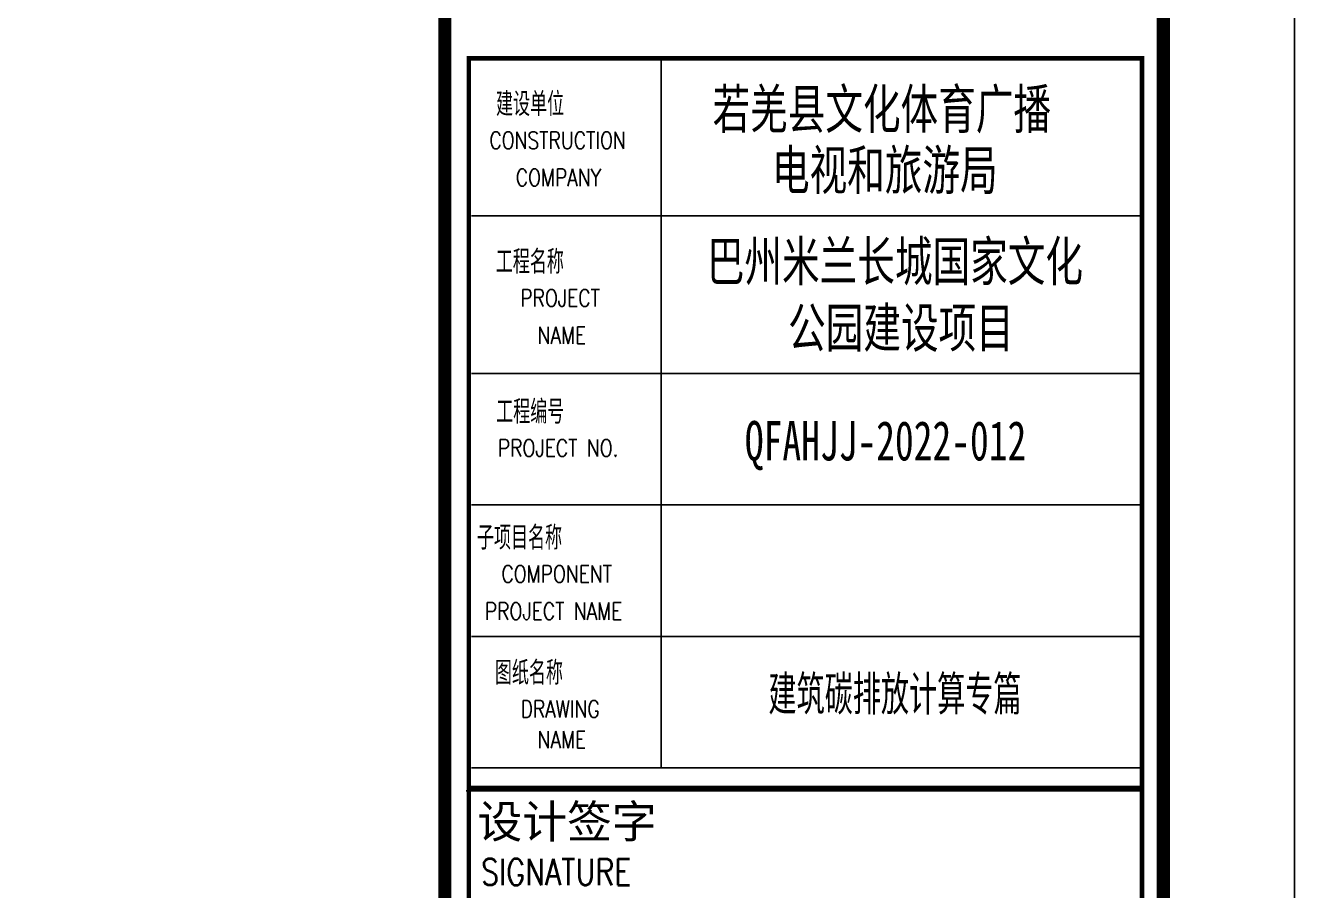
# Model space of a CAD drawing. Header units: inches. Extents: x 0 to 508000, y 0 to 738838.
# Drawn here: x 79435 to 89100, y 18898 to 25482 of the extents above; entities that cross this region are included whole.
import ezdxf
from ezdxf.enums import TextEntityAlignment as Align

# ---------------------------------------------------------------- set-up
doc = ezdxf.new("R2010")
doc.units = ezdxf.units.IN
doc.header["$LTSCALE"] = 1000
doc.header["$MEASUREMENT"] = 0
for name, color, linetype, true_color in [('TK', 7, 'Continuous', 0xffffff), ('TK-TEXT', 4, 'Continuous', 0x00ffff), ('ZG-图名', 1, 'Continuous', 0xff0000), ('ZG-图框层', 4, 'Continuous', 0x00ffff)]:
    doc.layers.add(name, color=color, linetype=linetype, true_color=true_color)
doc.styles.add('CCIAD-图框(可变字)', font='simhei.ttf', dxfattribs={"height": 0.2, "bigfont": 'gbcbig.shx'})
doc.styles.add('CCIAD-图框(标题项)', font='simhei.ttf', dxfattribs={"height": 0.2, "bigfont": 'gbcbig.shx'})
doc.styles.add('CCIAD-图框(版权说明)', font='SIMPLEX.shx', dxfattribs={"height": 0.2, "bigfont": 'gbcbig.shx'})
doc.styles.add('TXTSTY_ANONYMOUS', font='txt.shx', dxfattribs={"height": 0.2, "bigfont": 'gbcbig.shx'})
doc.styles.add('基本字体', font='simplex.shx', dxfattribs={"height": 0.2, "bigfont": 'gbcbig.shx'})

# ---------------------------------------------------------------- blocks, each defined once
blk = doc.blocks.new('DAnoyomous23162')
at = {"layer": 'TK', "style": '基本字体'}
blk.add_text('建设单位', height=1.8, dxfattribs=at).set_placement((533.192, 181.003))
at = {"layer": 'TK', "style": '基本字体', "width": 0.8}
for s, height, p in [('CONSTRUCTION', 1.30032, (532.687, 178.502)), ('COMPANY', 1.3003, (534.693, 175.669))]:
    blk.add_text(s, height=height, dxfattribs=at).set_placement(p)
blk = doc.blocks.new('DAnoyomous23166')
at = {"layer": 'TK', "style": '基本字体'}
blk.add_text('工程名称', height=1.8, dxfattribs=at).set_placement((533.172, 168.998))
at = {"layer": 'TK', "style": '基本字体', "width": 0.8}
for s, p in [('PROJECT', (535.041, 166.498)), ('NAME', (536.353, 163.664))]:
    blk.add_text(s, height=1.3001, dxfattribs=at).set_placement(p)
blk = doc.blocks.new('DAnoyomous23169')
at = {"layer": 'TK', "style": '基本字体'}
blk.add_text('工程编号', height=1.8, dxfattribs=at).set_placement((533.202, 157.581))
at = {"layer": 'TK', "style": '基本字体', "width": 0.8}
blk.add_text('PROJECT NO.', height=1.29996, dxfattribs=at).set_placement((533.332, 155.081))
blk = doc.blocks.new('DAnoyomous23173')
at = {"layer": 'TK', "style": '基本字体'}
blk.add_text('子项目名称', height=1.8, dxfattribs=at).set_placement((531.737, 147.998))
at = {"layer": 'TK', "style": '基本字体', "width": 0.8}
for s, height, p in [('COMPONENT', 1.3, (533.603, 145.498)), ('PROJECT NAME', 1.29996, (532.34, 142.664))]:
    blk.add_text(s, height=height, dxfattribs=at).set_placement(p)
blk = doc.blocks.new('DAnoyomous23177')
at = {"layer": 'TK', "style": '基本字体'}
blk.add_text('图纸名称', height=1.8, dxfattribs=at).set_placement((533.102, 137.718))
at = {"layer": 'TK', "style": '基本字体', "width": 0.8}
for s, p in [('DRAWING', (535.066, 135.218)), ('NAME', (536.353, 132.885))]:
    blk.add_text(s, height=1.3, dxfattribs=at).set_placement(p)
blk = doc.blocks.new('CCIAD-TK-A2-图签')
at = {"layer": 'TK', "lineweight": -3}
for p, q in [((531.317, 185.398), (582.387, 185.398)), ((545.77, 185.398), (545.77, 131.398)), ((531.317, 173.398), (582.387, 173.398)), ((543.317, 173.398), (582.387, 173.398)), ((531.317, 161.398), (582.387, 161.398)), ((531.317, 151.398), (582.387, 151.398)), ((531.317, 151.398), (582.387, 151.398)), ((531.317, 141.398), (582.387, 141.398)), ((531.317, 141.398), (582.387, 141.398)), ((531.317, 131.398), (582.387, 131.398)), ((582.187, 129.628), (531.117, 129.628))]:
    blk.add_line(p, q, dxfattribs=at)
at = {"layer": 'TK', "color": 0, "lineweight": -3}
for p, q in [((530.917, 129.628), (582.187, 129.628)), ((531.117, 129.855), (582.387, 129.855))]:
    blk.add_line(p, q, dxfattribs=at)
at = {"layer": 'TK', "lineweight": -3}
for points, const_width in [([(529.286, 10.457), (529.286, 410)], 1), ([(531.117, 129.855), (582.387, 129.855)], 0.347)]:
    blk.add_lwpolyline(points, dxfattribs=dict(at, const_width=const_width))
blk.add_lwpolyline([(529.286, 10.457), (584, 10.457), (584, 410)], dxfattribs=at)
at = {"layer": 'TK', "lineweight": -3, "const_width": 0.347}
blk.add_lwpolyline([(531.117, 185.398), (582.387, 185.398), (582.387, 13.253), (531.117, 13.253)], close=True, dxfattribs=at)
at = {"layer": 'TK'}
for name in ['DAnoyomous23162', 'DAnoyomous23166', 'DAnoyomous23169', 'DAnoyomous23173', 'DAnoyomous23177']:
    blk.add_blockref(name, (0, 0), dxfattribs=at)
at = {"layer": 'TK', "style": 'CCIAD-图框(标题项)'}
blk.add_text('设计签字', height=2.5, dxfattribs=at).set_placement((531.777, 126.056))
at = {"layer": 'TK', "style": 'CCIAD-图框(版权说明)', "width": 0.8}
blk.add_text('SIGNATURE', height=2, dxfattribs=at).set_placement((532.042, 122.468))

msp = doc.modelspace()

# ---------------------------------------------------------------- linework, layer by layer
at = {"layer": 'ZG-图框层', "lineweight": -3}
msp.add_lwpolyline([(0, 6738.4), (89100, 6738.4), (89100, 48738.4), (0, 48738.4)], close=True, dxfattribs=at)
at = {"layer": 'ZG-图框层', "lineweight": -3, "const_width": 100}
msp.add_lwpolyline([(2500, 7738.4), (88100, 7738.4), (88100, 47738.4), (2500, 47738.4)], close=True, dxfattribs=at)

# ---------------------------------------------------------------- block references
at = {"layer": 'TK', "xscale": 100, "yscale": 100}
msp.add_blockref('CCIAD-TK-A2-图签', (29700, 6692.8), dxfattribs=at)

# ---------------------------------------------------------------- texts
at = {"layer": 'TK-TEXT', "style": 'CCIAD-图框(可变字)', "width": 0.7}
for tag, p, s in [('若羌县文化体育广播', (84667.3, 24696.5), '若羌县文化体育广播'), ('电视和旅游局', (85120.3, 24231.4), '电视和旅游局'), ('巴州米兰长城国家文化', (84624, 23537.8), '巴州米兰长城国家文化'), ('公园建设项目', (85243.1, 23031.6), '公园建设项目')]:
    msp.add_attdef(tag, p, s, height=300, dxfattribs=at)
msp.add_attdef('QFAHJJ-2022-012', text='QFAHJJ-2022-012', height=300, dxfattribs=at).set_placement((85985.2, 22171.5), align=Align.CENTER)
at = {"layer": 'ZG-图名', "style": 'TXTSTY_ANONYMOUS'}
msp.add_text('建筑碳排放计算专篇', height=297.5, dxfattribs=at).set_placement((86056.9, 20386.4), align=Align.MIDDLE_CENTER)

doc.saveas('drawing.dxf')
